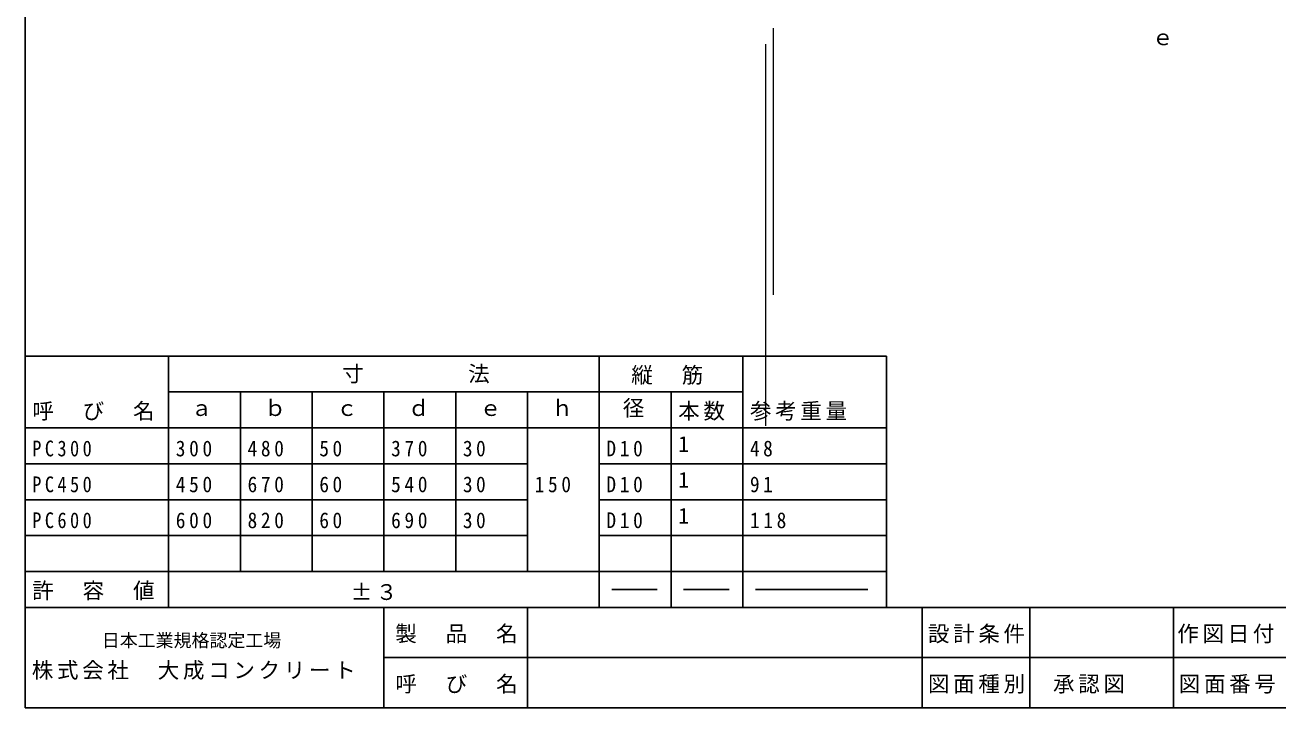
# Model space of a CAD drawing. Units: millimetres, scale not verified. Extents: x -2700 to 2700, y -1900 to 1800.
# Drawn here: x -2700 to 791, y -1900 to 2 of the extents above; entities that cross this region are included whole.
import ezdxf
from ezdxf.enums import TextEntityAlignment as Align

# ---------------------------------------------------------------- set-up
doc = ezdxf.new("R2010")
doc.units = ezdxf.units.MM
doc.header["$LTSCALE"] = 20
doc.layers.add('0-2', color=3, linetype='Continuous', lineweight=18)
doc.layers.add('0-3', color=7, linetype='Continuous')
doc.layers.add('F-0', color=2, linetype='Continuous')
doc.styles.add('ＭＳ ゴシック', font='')
doc.styles.get('ＭＳ ゴシック').set_extended_font_data('MS Gothic')

msp = doc.modelspace()

# ---------------------------------------------------------------- linework, layer by layer
at = {"layer": '0-2'}
for p, q in [((-614.93, -6.61), (-614.93, -749.05)), ((-636.54, -51.68), (-636.54, -1113.98))]:
    msp.add_line(p, q, dxfattribs=at)
at = {"layer": '0-3'}
for p, q in [((-300, -920), (-2700, -920)), ((-2300, -1620), (-2300, -920)), ((-1100, -1620), (-1100, -920)), ((-700, -1620), (-700, -920)), ((-700, -1620), (-700, -920)), ((-300, -1620), (-300, -920)), ((-700, -1020), (-2300, -1020)), ((-2100, -1520), (-2100, -1020)), ((-1900, -1520), (-1900, -1020)), ((-1700, -1520), (-1700, -1020)), ((-1500, -1520), (-1500, -1020)), ((-1300, -1520), (-1300, -1020)), ((-900, -1620), (-900, -1020)), ((-300, -1120), (-2700, -1120)), ((-1300, -1220), (-2700, -1220)), ((-300, -1220), (-1100, -1220)), ((-1300, -1320), (-2700, -1320)), ((-300, -1320), (-1100, -1320)), ((-1300, -1420), (-2700, -1420)), ((-300, -1420), (-1100, -1420)), ((-300, -1520), (-2700, -1520)), ((-1064.88, -1570), (-938.45, -1570)), ((-864.88, -1570), (-738.45, -1570)), ((-664.88, -1570), (-351.79, -1570))]:
    msp.add_line(p, q, dxfattribs=at)
at = {"layer": 'F-0'}
for p, q in [((-2700, 1800), (-2700, -1900)), ((-2700, -1620), (2700, -1620)), ((-1700, -1620), (-1700, -1900)), ((-1300, -1620), (-1300, -1900)), ((-200, -1620), (-200, -1900)), ((100, -1620), (100, -1900)), ((500, -1620), (500, -1900)), ((-1700, -1760), (1640, -1760)), ((-2700, -1900), (2700, -1900))]:
    msp.add_line(p, q, dxfattribs=at)

# ---------------------------------------------------------------- texts
at = {"layer": '0-3', "style": 'ＭＳ ゴシック'}
for s, p in [('ｅ', (440.06, -67.46)), ('ｂ', (-2033.11, -1100)), ('ｄ', (-1633.1, -1100)), ('ｈ', (-1233.1, -1100)), ('径', (-1034.35, -1100)), ('ａ', (-2238.41, -1100)), ('ｃ', (-1833.11, -1100)), ('ｅ', (-1433.11, -1100)), ('1', (-880, -1200)), ('1', (-880, -1300)), ('1', (-880, -1400))]:
    msp.add_text(s, height=43.99, dxfattribs=at).set_placement(p, align=Align.BOTTOM_LEFT)
at = {"layer": '0-3', "char_height": 43.99, "attachment_point": 7, "style": 'ＭＳ ゴシック'}
for s, insert in [('\\T1.17;寸\u3000\u3000\u3000\u3000法', (-1816.29, -996.21)), ('\\T1.17;縦\u3000筋', (-1010.77, -1000)), ('\\T1.17;呼\u3000び\u3000名', (-2680, -1100)), ('\\T1.17;本数', (-880, -1100)), ('\\T1.17;参考重量', (-680, -1100)), ('\\T1.38;\\W0.85;PC300', (-2680, -1200)), ('\\T1.38;\\W0.9;300', (-2280, -1200)), ('\\T1.38;\\W0.9;480', (-2080, -1200)), ('\\T1.36;\\W0.9;50', (-1880, -1200)), ('\\T1.38;\\W0.9;370', (-1680, -1200)), ('\\T1.36;\\W0.9;30', (-1480, -1200)), ('\\T1.38;\\W0.9;D10', (-1080, -1200)), ('\\T1.36;\\W0.9;48', (-680, -1200)), ('\\T1.38;\\W0.85;PC450', (-2680, -1300)), ('\\T1.38;\\W0.9;450', (-2280, -1300)), ('\\T1.38;\\W0.9;670', (-2080, -1300)), ('\\T1.36;\\W0.9;60', (-1880, -1300)), ('\\T1.38;\\W0.9;540', (-1680, -1300)), ('\\T1.36;\\W0.9;30', (-1480, -1300)), ('\\T1.38;\\W0.9;150', (-1280, -1300)), ('\\T1.38;\\W0.9;D10', (-1080, -1300)), ('\\T1.36;\\W0.9;91', (-680, -1300)), ('\\T1.38;\\W0.85;PC600', (-2680, -1400)), ('\\T1.38;\\W0.9;600', (-2280, -1400)), ('\\T1.38;\\W0.9;820', (-2080, -1400)), ('\\T1.36;\\W0.9;60', (-1880, -1400)), ('\\T1.38;\\W0.9;690', (-1680, -1400)), ('\\T1.36;\\W0.9;30', (-1480, -1400)), ('\\T1.38;\\W0.9;D10', (-1080, -1400)), ('\\T1.38;\\W0.9;118', (-680, -1400)), ('\\T1.17;許\u3000容\u3000値', (-2680, -1600)), ('\\T1.17;±３', (-1792.53, -1600))]:
    msp.add_mtext(s, dxfattribs=dict(at, insert=insert))
at = {"layer": 'F-0', "color": 4, "style": 'ＭＳ ゴシック'}
msp.add_text('日本工業規格認定工場', height=36.66, dxfattribs=at).set_placement((-2486.22, -1741.22), align=Align.BOTTOM_LEFT)
at = {"layer": 'F-0', "color": 7, "char_height": 43.99, "attachment_point": 7, "style": 'ＭＳ ゴシック'}
for s, insert in [('\\T1.17;製\u3000品\u3000名', (-1668.33, -1720)), ('\\T1.17;設計条件', (-184.1, -1720)), ('\\T1.17;作図日付', (510.71, -1720)), ('\\T1.17;株式会社\u3000大成コンクリート', (-2681.23, -1822.03)), ('\\T1.17;呼\u3000び\u3000名', (-1668.33, -1860)), ('\\T1.17;図面種別', (-184.1, -1860)), ('\\T1.17;承認図', (164.38, -1860)), ('\\T1.17;図面番号', (514.76, -1860))]:
    msp.add_mtext(s, dxfattribs=dict(at, insert=insert))

doc.saveas('drawing.dxf')
